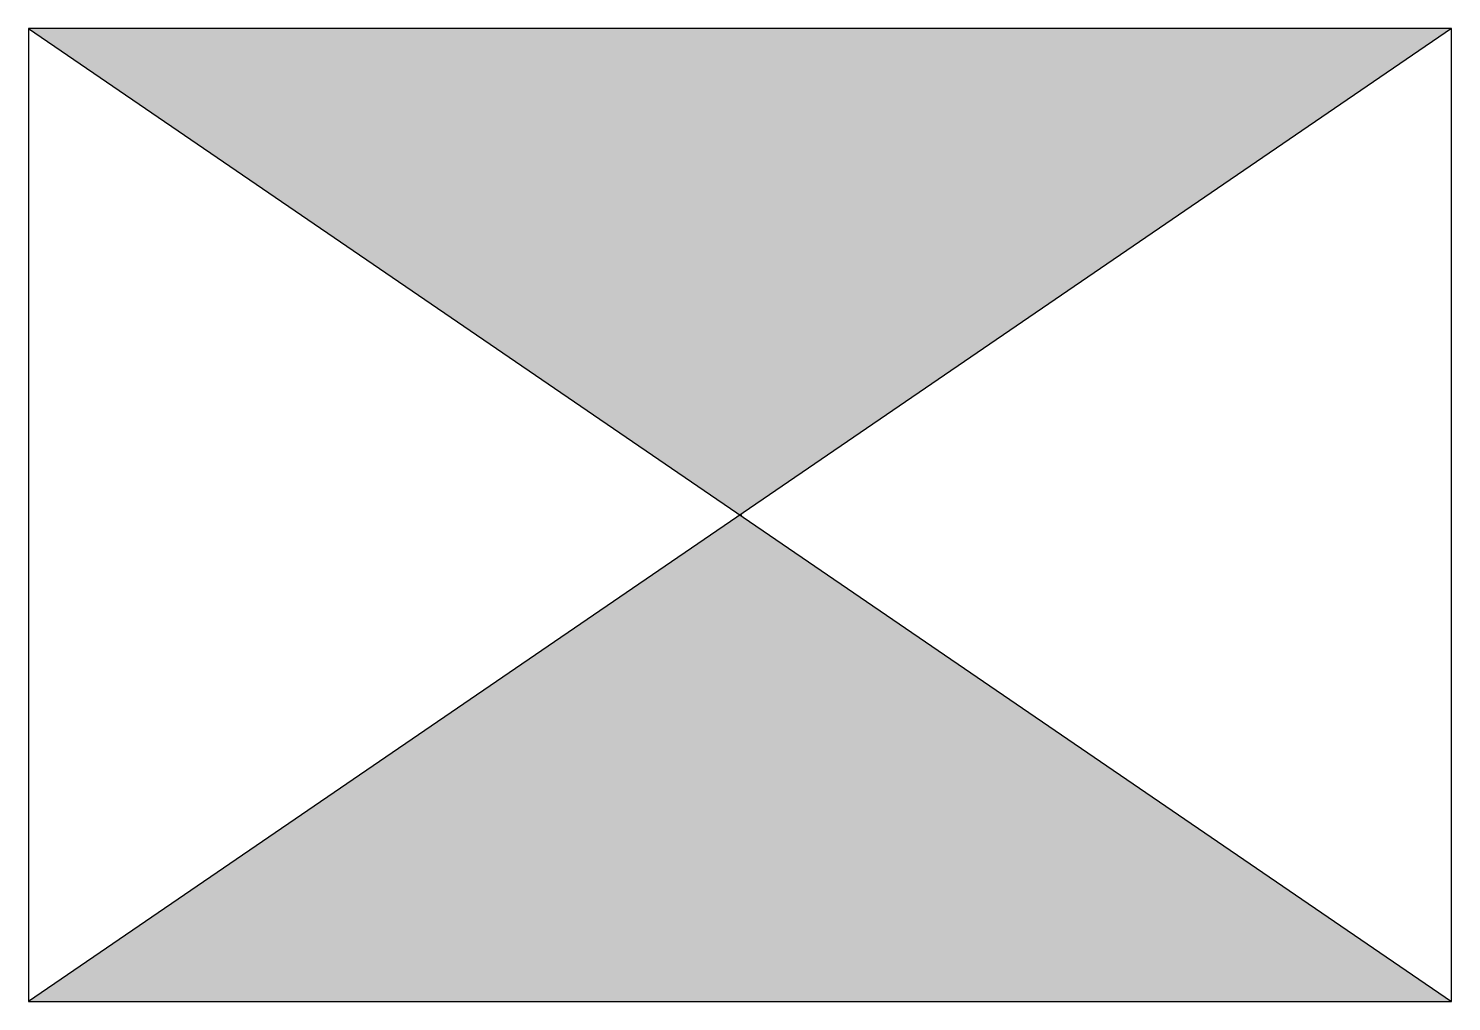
# Model space of a CAD drawing. Header units: millimetres. Extents: x -0.6 to 0.6, y -0.41 to 0.41.
import ezdxf

# ---------------------------------------------------------------- set-up
doc = ezdxf.new("R2010")
doc.units = ezdxf.units.MM

msp = doc.modelspace()

# ---------------------------------------------------------------- hatches: boundary and pattern name
h = msp.add_hatch(color=256)
h.dxf.hatch_style = 1
h.paths.add_polyline_path([(-0.0011, 0), (-0.5981, -0.4084), (0.5959, -0.4084)])
h.paths.add_polyline_path([(0.5959, 0.4084), (-0.5981, 0.4084), (-0.0011, 0)])

# ---------------------------------------------------------------- linework, layer by layer
for p, q in [((-0.5981, 0.4084), (0.5959, -0.4084)), ((0.5959, 0.4084), (-0.5981, -0.4084))]:
    msp.add_line(p, q)
msp.add_lwpolyline([(-0.5981, -0.4084), (0.5959, -0.4084), (0.5959, 0.4084), (-0.5981, 0.4084)], close=True)
msp.add_point((0, 0))

doc.saveas('drawing.dxf')
